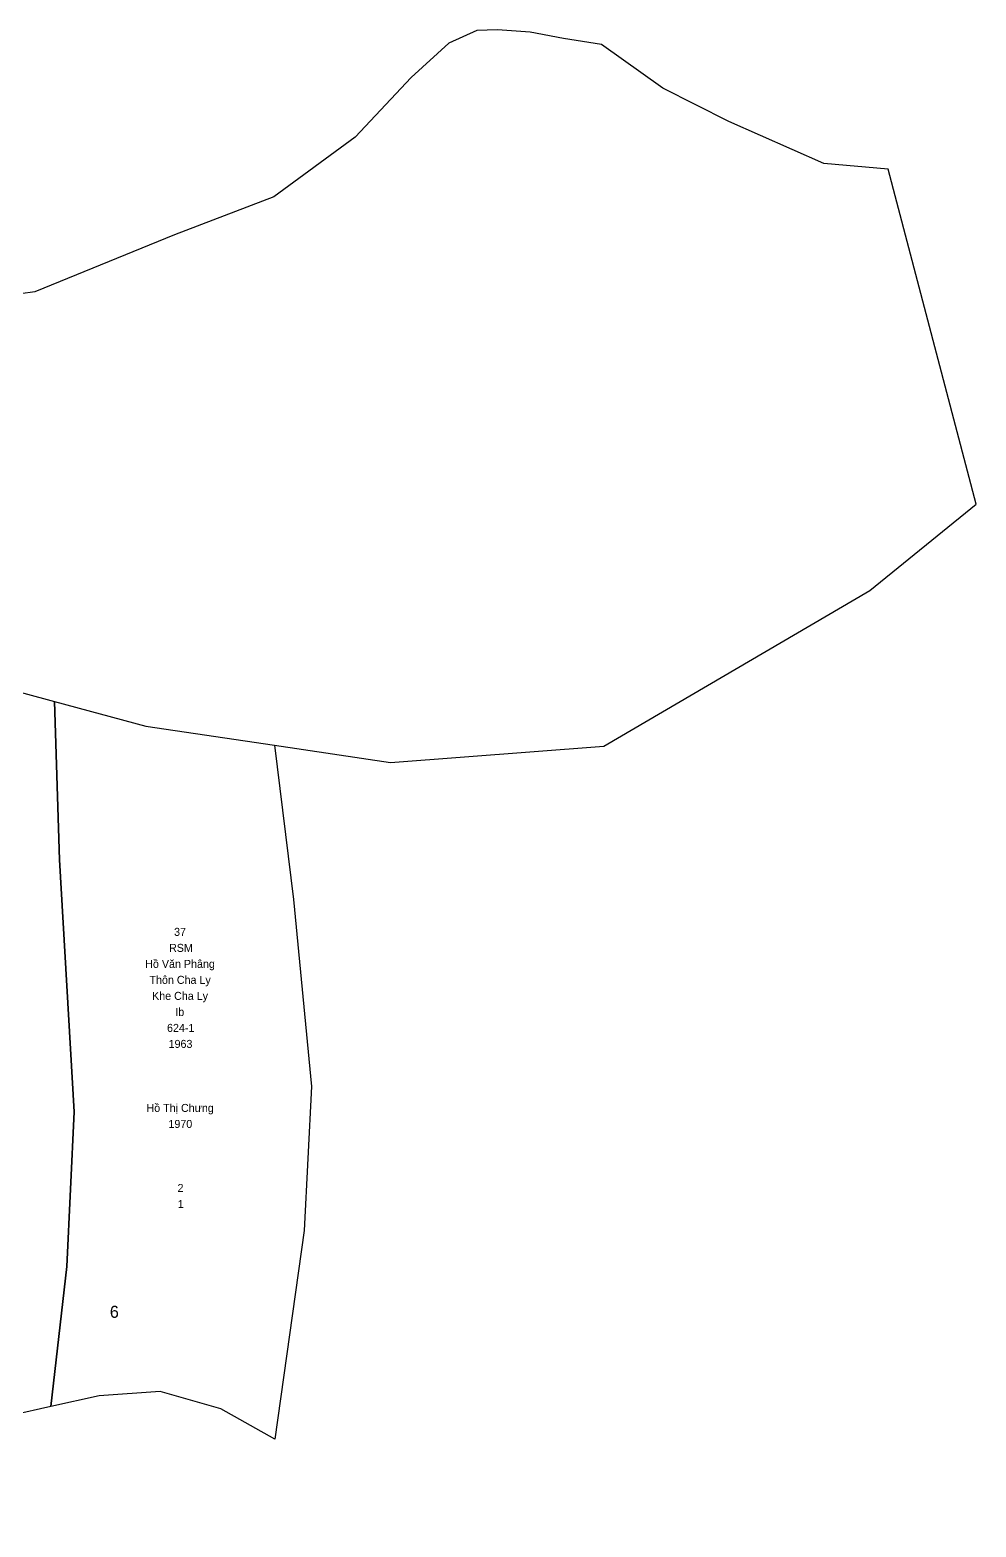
# Model space of a CAD drawing. Extents: x 533687 to 535604, y 1867675 to 1870063.
# Drawn here: x 534158.4 to 534394.8, y 1869028.4 to 1869402.6 of the extents above; entities that cross this region are included whole.
import ezdxf

# ---------------------------------------------------------------- set-up
doc = ezdxf.new("R2010")
doc.units = 0
for name, color, linetype in [('Level 2', 7, 'Continuous'), ('Level 20', 7, 'Continuous'), ('Level 54', 7, 'Continuous')]:
    doc.layers.add(name, color=color, linetype=linetype)

msp = doc.modelspace()

# ---------------------------------------------------------------- linework, layer by layer
at = {"layer": 'Level 2'}
msp.add_lwpolyline([(534135.69, 1869242.57), (534164.59, 1869234.74), (534187.35, 1869228.57), (534219.5, 1869223.78), (534248.51, 1869219.46), (534301.8, 1869223.58), (534368.23, 1869262.43), (534394.8, 1869284.06), (534372.82, 1869367.78), (534356.78, 1869369.17), (534333.06, 1869379.68), (534316.53, 1869387.99), (534301.25, 1869398.93), (534291.74, 1869400.37), (534283.41, 1869402.03), (534275.2, 1869402.55), (534270.08, 1869402.42), (534263.11, 1869399.21), (534253.63, 1869390.63), (534239.64, 1869375.73), (534219.33, 1869360.82), (534194.5, 1869351.33), (534159.61, 1869337.11), (534152.44, 1869336.1)], dxfattribs=at)
for points in [[(534097.71, 1869029.24), (534085.14, 1869028.42), (534092.15, 1869090.84), (534135.69, 1869242.57), (534164.59, 1869234.74), (534165.84, 1869195.17), (534169.44, 1869132.21), (534167.64, 1869093.54), (534163.6, 1869058.51), (534154.07, 1869056.36), (534137, 1869048.56), (534121.01, 1869035.75)], [(534175.74, 1869061.24), (534163.6, 1869058.51), (534167.64, 1869093.54), (534169.44, 1869132.21), (534165.84, 1869195.17), (534164.59, 1869234.74), (534187.35, 1869228.57), (534219.5, 1869223.78), (534224.26, 1869185.28), (534228.76, 1869138.51), (534226.96, 1869102.53), (534219.64, 1869050.39), (534206.09, 1869057.98), (534190.92, 1869062.32)]]:
    msp.add_lwpolyline(points, close=True, dxfattribs=at)

# ---------------------------------------------------------------- texts
at = {"layer": 'Level 20'}
msp.add_text('6', height=3, dxfattribs=at).set_placement((534178.38, 1869080.71))
at = {"layer": 'Level 54'}
for s, p in [('37', (534194.43, 1869176.16)), ('RSM', (534193.17, 1869172.16)), ('Hồ Văn Phâng', (534187.22, 1869168.16)), ('Thôn Cha Ly', (534188.28, 1869164.16)), ('Khe Cha Ly', (534188.93, 1869160.16)), ('Ib', (534194.74, 1869156.16)), ('624-1', (534192.66, 1869152.16)), ('1963', (534193.06, 1869148.16)), ('Hồ Thị Chưng', (534187.54, 1869132.16)), ('1970', (534193.02, 1869128.16)), ('2', (534195.29, 1869112.16)), ('1', (534195.35, 1869108.16))]:
    msp.add_text(s, height=2, dxfattribs=at).set_placement(p)

doc.saveas('drawing.dxf')
